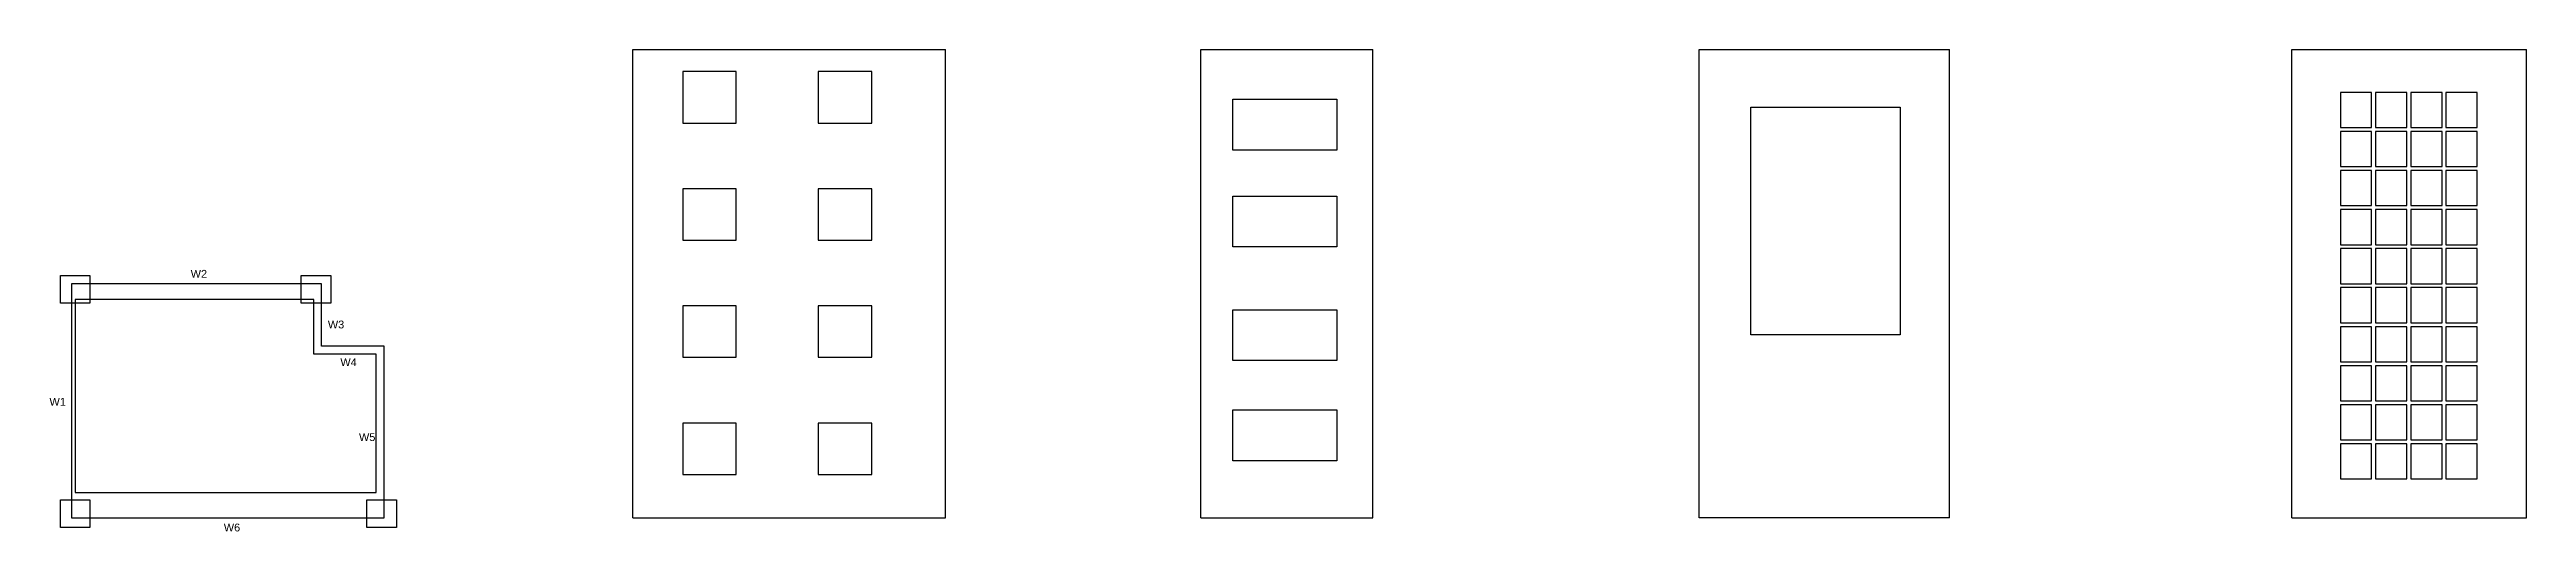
# Model space of a CAD drawing. Header units: millimetres. Extents: x -544 to 62817, y -329 to 12018.
import ezdxf

# ---------------------------------------------------------------- set-up
doc = ezdxf.new("R2010")
doc.units = ezdxf.units.MM
doc.header["$MEASUREMENT"] = 0
for name, color, linetype in [('Elev_W1', 7, 'Continuous'), ('Elev_W2', 6, 'Continuous'), ('Elev_W5', 1, 'Continuous'), ('Elev_W6', 4, 'Continuous'), ('Plan_Columns', 4, 'Continuous'), ('Plan_Walls', 1, 'Continuous')]:
    doc.layers.add(name, color=color, linetype=linetype)
doc.styles.get("Standard").update_dxf_attribs({"font": 'arial.ttf'})

msp = doc.modelspace()

# ---------------------------------------------------------------- linework, layer by layer
at = {"layer": 'Elev_W1'}
for p, q in [((56817, 12018), (62817, 12018)), ((56817, 18), (56817, 12018)), ((62817, 18), (62817, 12018)), ((56817, 18), (62817, 18))]:
    msp.add_line(p, q, dxfattribs=at)
for points in [[(58057, 10018), (58857, 10018), (58857, 10918), (58057, 10918)], [(58957, 10018), (59757, 10018), (59757, 10918), (58957, 10918)], [(59857, 10018), (60657, 10018), (60657, 10918), (59857, 10918)], [(60757, 10018), (61557, 10018), (61557, 10918), (60757, 10918)], [(58057, 9018), (58857, 9018), (58857, 9918), (58057, 9918)], [(58957, 9018), (59757, 9018), (59757, 9918), (58957, 9918)], [(59857, 9018), (60657, 9018), (60657, 9918), (59857, 9918)], [(60757, 9018), (61557, 9018), (61557, 9918), (60757, 9918)], [(58057, 8018), (58857, 8018), (58857, 8918), (58057, 8918)], [(58957, 8018), (59757, 8018), (59757, 8918), (58957, 8918)], [(59857, 8018), (60657, 8018), (60657, 8918), (59857, 8918)], [(60757, 8018), (61557, 8018), (61557, 8918), (60757, 8918)], [(58057, 7018), (58857, 7018), (58857, 7918), (58057, 7918)], [(58957, 7018), (59757, 7018), (59757, 7918), (58957, 7918)], [(59857, 7018), (60657, 7018), (60657, 7918), (59857, 7918)], [(60757, 7018), (61557, 7018), (61557, 7918), (60757, 7918)], [(58057, 6018), (58857, 6018), (58857, 6918), (58057, 6918)], [(58957, 6018), (59757, 6018), (59757, 6918), (58957, 6918)], [(59857, 6018), (60657, 6018), (60657, 6918), (59857, 6918)], [(60757, 6018), (61557, 6018), (61557, 6918), (60757, 6918)], [(58057, 5018), (58857, 5018), (58857, 5918), (58057, 5918)], [(58957, 5018), (59757, 5018), (59757, 5918), (58957, 5918)], [(59857, 5018), (60657, 5018), (60657, 5918), (59857, 5918)], [(60757, 5018), (61557, 5018), (61557, 5918), (60757, 5918)], [(58057, 4018), (58857, 4018), (58857, 4918), (58057, 4918)], [(58957, 4018), (59757, 4018), (59757, 4918), (58957, 4918)], [(59857, 4018), (60657, 4018), (60657, 4918), (59857, 4918)], [(60757, 4018), (61557, 4018), (61557, 4918), (60757, 4918)], [(58057, 3018), (58857, 3018), (58857, 3918), (58057, 3918)], [(58957, 3018), (59757, 3018), (59757, 3918), (58957, 3918)], [(59857, 3018), (60657, 3018), (60657, 3918), (59857, 3918)], [(60757, 3018), (61557, 3018), (61557, 3918), (60757, 3918)], [(58057, 2018), (58857, 2018), (58857, 2918), (58057, 2918)], [(58957, 2018), (59757, 2018), (59757, 2918), (58957, 2918)], [(59857, 2018), (60657, 2018), (60657, 2918), (59857, 2918)], [(60757, 2018), (61557, 2018), (61557, 2918), (60757, 2918)], [(58057, 1018), (58857, 1018), (58857, 1918), (58057, 1918)], [(58957, 1018), (59757, 1018), (59757, 1918), (58957, 1918)], [(59857, 1018), (60657, 1018), (60657, 1918), (59857, 1918)], [(60757, 1018), (61557, 1018), (61557, 1918), (60757, 1918)]]:
    msp.add_lwpolyline(points, close=True, dxfattribs=at)
at = {"layer": 'Elev_W2'}
for p, q in [((41656, 12018), (48056, 12018)), ((41656, 18), (41656, 12018)), ((48056, 18), (48056, 12018)), ((48056, 18), (41656, 18))]:
    msp.add_line(p, q, dxfattribs=at)
msp.add_lwpolyline([(42974, 10537), (46792, 10537), (46792, 4708), (42974, 4708)], close=True, dxfattribs=at)
at = {"layer": 'Elev_W5'}
for p, q in [((28908, 18), (28911, 12018)), ((28911, 12018), (33308, 12018)), ((33308, 18), (33308, 12018))]:
    msp.add_line(p, q, dxfattribs=at)
for points in [[(29724, 10743), (32383, 10743), (32383, 9442), (29724, 9442)], [(29724, 8261), (32383, 8261), (32383, 6961), (29724, 6961)], [(29724, 5353), (32383, 5353), (32383, 4053), (29724, 4053)], [(29724, 2785), (32383, 2785), (32383, 1485), (29724, 1485)]]:
    msp.add_lwpolyline(points, close=True, dxfattribs=at)
at = {"layer": 'Elev_W6'}
for p, q in [((14375, 12018), (22375, 12018)), ((14375, 18), (14375, 12018)), ((22375, 18), (22375, 12018)), ((14375, 18), (22375, 18))]:
    msp.add_line(p, q, dxfattribs=at)
for points in [[(15653, 10133), (17023, 10133), (17023, 11451), (15653, 11451)], [(19118, 10133), (20488, 10133), (20488, 11451), (19118, 11451)], [(15653, 7133), (17023, 7133), (17023, 8451), (15653, 8451)], [(19118, 7133), (20488, 7133), (20488, 8451), (19118, 8451)], [(15653, 4133), (17023, 4133), (17023, 5451), (15653, 5451)], [(19118, 4133), (20488, 4133), (20488, 5451), (19118, 5451)], [(15653, 1133), (17023, 1133), (17023, 2451), (15653, 2451)], [(19118, 1133), (20488, 1133), (20488, 2451), (19118, 2451)]]:
    msp.add_lwpolyline(points, close=True, dxfattribs=at)
at = {"layer": 'Plan_Columns'}
for points in [[(-267, 6226), (491, 6226), (491, 5517), (-267, 5517)], [(5895, 6226), (6653, 6226), (6653, 5517), (5895, 5517)], [(-267, 487), (491, 487), (491, -223), (-267, -223)], [(7573, 487), (8331, 487), (8331, -223), (7573, -223)]]:
    msp.add_lwpolyline(points, close=True, dxfattribs=at)
at = {"layer": 'Plan_Walls'}
for p, q in [((6414, 6018), (14, 6018)), ((14, 6018), (14, 18)), ((6414, 4418), (6414, 6018)), ((6214, 5618), (114, 5618)), ((114, 5618), (114, 668)), ((6214, 4218), (6214, 5618)), ((7814, 4218), (6214, 4218)), ((8014, 4418), (6414, 4418)), ((7814, 668), (7814, 4218)), ((8014, 18), (8014, 4418)), ((114, 668), (7814, 668)), ((14, 18), (8014, 18)), ((28908, 18), (33308, 18))]:
    msp.add_line(p, q, dxfattribs=at)

# ---------------------------------------------------------------- texts
at = {"layer": 'Plan_Walls', "char_height": 200, "attachment_point": 1}
for s, insert in [('W2', (3067, 6372)), ('W3', (6576, 5074)), ('W4', (6896, 4108)), ('W1', (-545, 3093)), ('W5', (7372, 2189)), ('W6', (3914, -126))]:
    msp.add_mtext_dynamic_manual_height_columns(s, width=1761.15, gutter_width=1, heights=[0], dxfattribs=dict(at, insert=insert))

doc.saveas('drawing.dxf')
